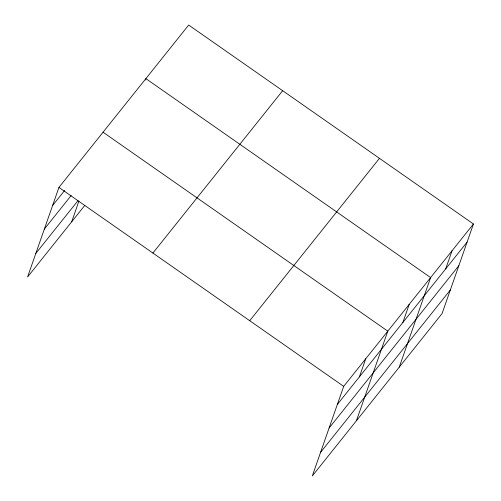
<?xml version="1.0" encoding="UTF-8"?>
<svg xmlns="http://www.w3.org/2000/svg" width="501" height="501" viewBox="0 0 501 501"><rect width="100%" height="100%" fill="white"/><g stroke="black" fill="none" stroke-linecap="round" stroke-linejoin="round"><path stroke-width="0.75" d="M473.439 223.991L343.686 386.359L312.311 475.95L442.064 313.588L473.439 223.991L188.689 25.05L58.936 187.412L27.561 277.009L84.813 205.366M71.681 221.805L78.907 201.164M145.365 80.079L145.872 78.632L430.622 277.573L399.247 367.164M359.399 376.865L365.743 358.754M356.424 420.746L387.799 331.155L103.056 132.208M402.867 322.475L409.211 304.364M445.683 268.893L452.027 250.782M52.592 205.529L64.585 190.524M44.332 229.114L71.186 195.515M35.822 253.418L78.018 200.619M152.905 253.068L282.658 90.7M249.717 320.703L379.47 158.341M337.342 404.47L467.095 242.102M329.082 428.054L458.835 265.693M320.571 452.359L450.324 289.998M58.936 187.412L343.686 386.359"/></g></svg>
